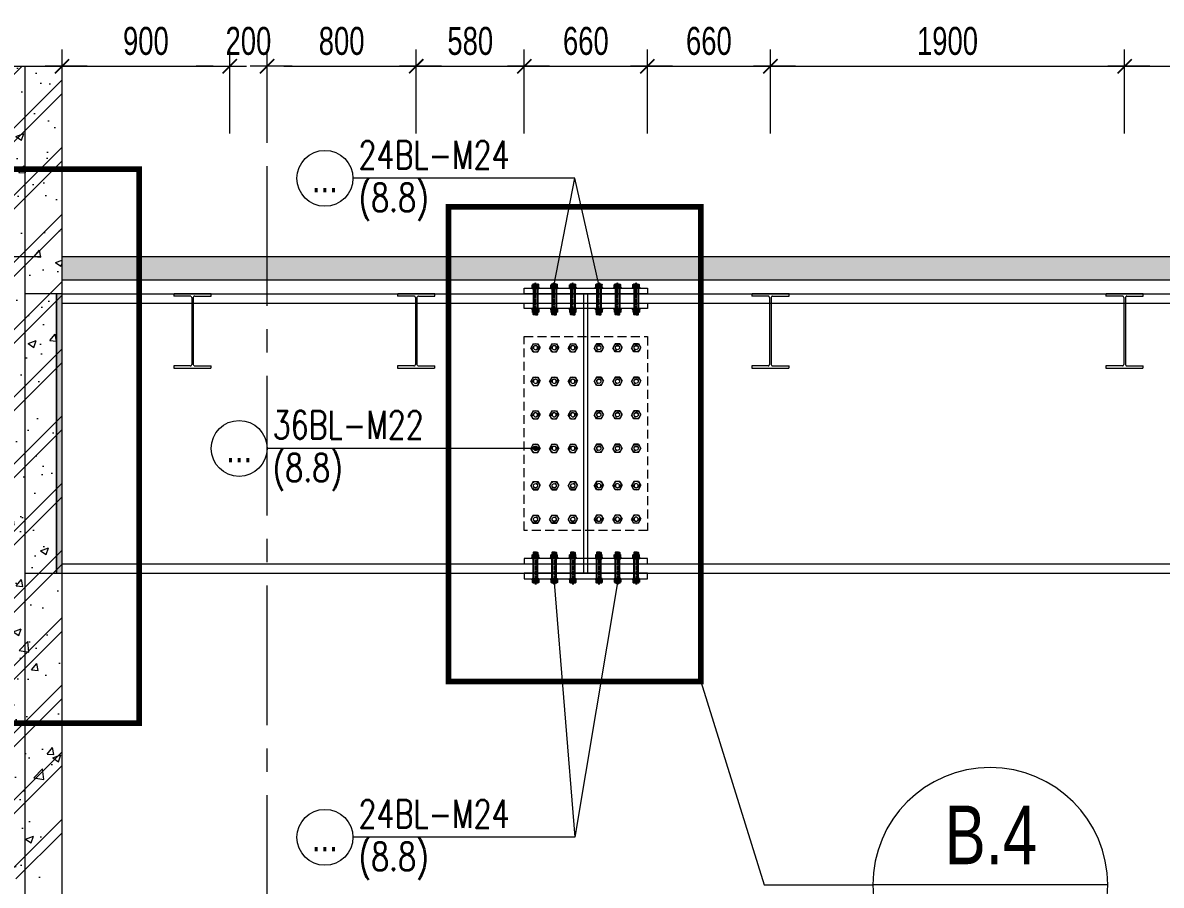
# Model space of a CAD drawing. Header units: millimetres. Extents: x 84463 to 294191, y -61495 to 44118.
# Drawn here: x 189726 to 195833, y -17784 to -13156 of the extents above; entities that cross this region are included whole.
import ezdxf
from ezdxf.enums import TextEntityAlignment as Align

# ---------------------------------------------------------------- set-up
doc = ezdxf.new("R2010")
doc.units = ezdxf.units.MM
doc.linetypes.add('CENTER2', pattern=[1.125, 0.75, -0.125, 0.125, -0.125])
doc.linetypes.add('HIDDEN2', pattern=[4.762499999999999, 3.175, -1.5875])
doc.layers.add('BOLTS', color=9, linetype='Continuous')
for name, color, linetype, lineweight in [('NDC_S-ANNO', 7, 'Continuous', 20), ('NDC_S-BEAM-NAME-VERT', 7, 'Continuous', 20), ('NDC_S-BEAM-STEL', 30, 'HIDDEN2', 18), ('NDC_S-DIMS', 1, 'Continuous', 15), ('NDC_S-HIDN', 8, 'HIDDEN2', 13), ('NDC_S-HTCH-COL', 251, 'Continuous', 13), ('NDC_S-HTCH-MAT', 8, 'Continuous', 15), ('NDC_S-SLAB', 2, 'Continuous', 20), ('NDC_S-TEXT-SYMB', 7, 'Continuous', 20), ('NDC_S_ANNO', 7, 'Continuous', 20), ('NDC_S_AXIS', 5, 'CENTER2', 13), ('NDC_S_CONTINUOUS', 3, 'Continuous', 20), ('NDC_S_DIM', 1, 'Continuous', 15), ('NDC_S_ENG TEXT', 2, 'Continuous', 20), ('NDC_S_VN TEXT', 7, 'Continuous', 20)]:
    doc.layers.add(name, color=color, linetype=linetype, lineweight=lineweight)
doc.styles.add('ARIAL', font='arial.ttf', dxfattribs={"width": 0.8})
doc.styles.add('NDC_ANNO', font='', dxfattribs={"width": 0.8})
doc.styles.add('NDC_DIM', font='', dxfattribs={"width": 0.75})
doc.styles.add('NDC_EN TXT', font='romans.shx', dxfattribs={"width": 0.8})
doc.styles.get('NDC_ANNO').set_extended_font_data('Dotum')
doc.styles.get('NDC_DIM').set_extended_font_data('Dotum')
doc.dimstyles.new('NDC_dim_60', dxfattribs={"dimscale": 60, "dimtxt": 2.5, "dimasz": 1.5, "dimexe": 1.5, "dimexo": 2.5, "dimgap": 1, "dimtad": 1, "dimdec": 0, "dimrnd": 0.001, "dimzin": 0, "dimdsep": 46, "dimtxsty": 'NDC_DIM', "dimblk": 'DIMMARK', "dimcen": 0, "dimdle": 1.2, "dimclrd": 256, "dimclre": 256, "dimclrt": 3, "dimadec": 0, "dimazin": 0, "dimtfac": 1, "dimtdec": 0, "dimtix": 1, "dimtofl": 0, "dimtmove": 2, "dimatfit": 3, "dimfxl": 6, "dimfxlon": 1, "dimtolj": 1, "dimtzin": 0, "dimlwd": -1, "dimlwe": -1, "dimarcsym": 0})

# ---------------------------------------------------------------- blocks, each defined once
blk = doc.blocks.new('*U102')
at = {"color": 0, "linetype": 'Continuous'}
for p, q in [((-8.5, 4.907476699999997), (0, 9.814954250000003)), ((-8.5, -4.907476699999997), (-8.5, 4.907476699999997)), ((8.500000000000028, 4.907476699999997), (0, 9.814954250000003)), ((8.49999999999997, -4.907476700000005), (8.500000000000028, 4.907476699999997)), ((-8.5, -4.907476699999997), (0, -9.814954249999996)), ((8.49999999999997, -4.907476700000005), (0, -9.814954249999996))]:
    blk.add_line(p, q, dxfattribs=at)
for radius in [8.5, 4.25]:
    blk.add_circle((0, 0), radius, dxfattribs=at)
blk.add_arc((0, 0), 5, 250, 160, dxfattribs=at)
blk = doc.blocks.new('MARK4')
at = {"layer": 'NDC_S_ANNO'}
blk.add_line((-5, 0), (5, 0), dxfattribs=at)
blk.add_circle((0, 0), 5, dxfattribs=at)
blk = doc.blocks.new('DIMMARK')
at = {"layer": 'NDC_S_DIM', "color": 1}
blk.add_line((-1.5, 0), (1, 0), dxfattribs=at)
at = {"layer": 'NDC_S_DIM', "color": 2, "const_width": 0.1}
blk.add_lwpolyline([(-0.4242640687119285, -0.4242640687119285), (0.4242640687119285, 0.4242640687119285)], dxfattribs=at)
blk = doc.blocks.new('*D376')
at = {"layer": 'Defpoints', "color": 0, "transparency": 16777216}
for p in [(190836.2040289962, -13389.27506654527), (189936.204028971, -13941.50779606106), (190836.2040289962, -13941.50779606106)]:
    blk.add_point(p, dxfattribs=at)
at = {"layer": 'NDC_S-DIMS', "transparency": 16777216}
for p, q in [((189936.204028971, -13749.27506654527), (189936.204028971, -13299.27506654527)), ((190836.2040289962, -13749.27506654527), (190836.2040289962, -13299.27506654527)), ((190026.204028971, -13389.27506654527), (190746.2040289962, -13389.27506654527))]:
    blk.add_line(p, q, dxfattribs=at)
at = {"layer": 'NDC_S-DIMS', "transparency": 16777216, "xscale": 90, "yscale": 90, "zscale": 90, "rotation": 180}
blk.add_blockref('DIMMARK', (189936.204028971, -13389.27506654527), dxfattribs=at)
at = {"layer": 'NDC_S-DIMS', "transparency": 16777216, "xscale": 90, "yscale": 90, "zscale": 90}
blk.add_blockref('DIMMARK', (190836.2040289962, -13389.27506654527), dxfattribs=at)
at = {"layer": 'NDC_S-DIMS', "color": 3, "transparency": 16777216, "insert": (190386.2040289836, -13254.17330263754), "char_height": 150, "attachment_point": 5, "style": 'NDC_DIM'}
blk.add_mtext('\\A1;900', dxfattribs=at)
blk = doc.blocks.new('*D377')
at = {"layer": 'Defpoints', "color": 0, "transparency": 16777216}
for p in [(191036.204028971, -13389.27506654527), (190836.2040289962, -13941.50779606106), (191036.204028971, -13941.50779606106)]:
    blk.add_point(p, dxfattribs=at)
at = {"layer": 'NDC_S-DIMS', "transparency": 16777216}
for p, q in [((190836.2040289962, -13749.27506654527), (190836.2040289962, -13299.27506654527)), ((191036.204028971, -13749.27506654527), (191036.204028971, -13299.27506654527)), ((190746.2040289962, -13389.27506654527), (190656.2040289962, -13389.27506654527)), ((191126.204028971, -13389.27506654527), (191216.204028971, -13389.27506654527))]:
    blk.add_line(p, q, dxfattribs=at)
at = {"layer": 'NDC_S-DIMS', "transparency": 16777216, "xscale": 90, "yscale": 90, "zscale": 90}
blk.add_blockref('DIMMARK', (190836.2040289962, -13389.27506654527), dxfattribs=at)
at = {"layer": 'NDC_S-DIMS', "transparency": 16777216, "xscale": 90, "yscale": 90, "zscale": 90, "rotation": 180}
blk.add_blockref('DIMMARK', (191036.204028971, -13389.27506654527), dxfattribs=at)
at = {"layer": 'NDC_S-DIMS', "color": 3, "transparency": 16777216, "insert": (190936.2040289836, -13254.17330263754), "char_height": 150, "attachment_point": 5, "style": 'NDC_DIM'}
blk.add_mtext('\\A1;200', dxfattribs=at)
blk = doc.blocks.new('*D378')
at = {"layer": 'Defpoints', "color": 0, "transparency": 16777216}
for p in [(191836.2040290009, -13389.27506654527), (191036.204028971, -13941.50779606106), (191836.2040290009, -13941.50779606106)]:
    blk.add_point(p, dxfattribs=at)
at = {"layer": 'NDC_S-DIMS', "transparency": 16777216}
for p, q in [((191036.204028971, -13749.27506654527), (191036.204028971, -13299.27506654527)), ((191836.2040290009, -13749.27506654527), (191836.2040290009, -13299.27506654527)), ((191126.204028971, -13389.27506654527), (191746.2040290009, -13389.27506654527))]:
    blk.add_line(p, q, dxfattribs=at)
at = {"layer": 'NDC_S-DIMS', "transparency": 16777216, "xscale": 90, "yscale": 90, "zscale": 90, "rotation": 180}
blk.add_blockref('DIMMARK', (191036.204028971, -13389.27506654527), dxfattribs=at)
at = {"layer": 'NDC_S-DIMS', "transparency": 16777216, "xscale": 90, "yscale": 90, "zscale": 90}
blk.add_blockref('DIMMARK', (191836.2040290009, -13389.27506654527), dxfattribs=at)
at = {"layer": 'NDC_S-DIMS', "color": 3, "transparency": 16777216, "insert": (191436.204028986, -13254.17330263754), "char_height": 150, "attachment_point": 5, "style": 'NDC_DIM'}
blk.add_mtext('\\A1;800', dxfattribs=at)
blk = doc.blocks.new('*D366')
at = {"layer": 'Defpoints', "color": 0, "transparency": 16777216}
for p in [(192416.204028971, -13389.27506654527), (191836.2040290009, -13941.50779606106), (192416.204028971, -13941.50779606106)]:
    blk.add_point(p, dxfattribs=at)
at = {"layer": 'NDC_S-DIMS', "transparency": 16777216}
for p, q in [((191836.2040290009, -13749.27506654527), (191836.2040290009, -13299.27506654527)), ((192416.204028971, -13749.27506654527), (192416.204028971, -13299.27506654527)), ((191926.2040290009, -13389.27506654527), (192326.204028971, -13389.27506654527))]:
    blk.add_line(p, q, dxfattribs=at)
at = {"layer": 'NDC_S-DIMS', "transparency": 16777216, "xscale": 90, "yscale": 90, "zscale": 90, "rotation": 180}
blk.add_blockref('DIMMARK', (191836.2040290009, -13389.27506654527), dxfattribs=at)
at = {"layer": 'NDC_S-DIMS', "transparency": 16777216, "xscale": 90, "yscale": 90, "zscale": 90}
blk.add_blockref('DIMMARK', (192416.204028971, -13389.27506654527), dxfattribs=at)
at = {"layer": 'NDC_S-DIMS', "color": 3, "transparency": 16777216, "insert": (192126.204028986, -13254.17330263754), "char_height": 150, "attachment_point": 5, "style": 'NDC_DIM'}
blk.add_mtext('\\A1;580', dxfattribs=at)
blk = doc.blocks.new('*D367')
at = {"layer": 'Defpoints', "color": 0, "transparency": 16777216}
for p in [(193076.204028971, -13389.27506654527), (192416.204028971, -13941.50779606106), (193076.204028971, -13941.50779606106)]:
    blk.add_point(p, dxfattribs=at)
at = {"layer": 'NDC_S-DIMS', "transparency": 16777216}
for p, q in [((192416.204028971, -13749.27506654527), (192416.204028971, -13299.27506654527)), ((193076.204028971, -13749.27506654527), (193076.204028971, -13299.27506654527)), ((192506.204028971, -13389.27506654527), (192986.204028971, -13389.27506654527))]:
    blk.add_line(p, q, dxfattribs=at)
at = {"layer": 'NDC_S-DIMS', "transparency": 16777216, "xscale": 90, "yscale": 90, "zscale": 90, "rotation": 180}
blk.add_blockref('DIMMARK', (192416.204028971, -13389.27506654527), dxfattribs=at)
at = {"layer": 'NDC_S-DIMS', "transparency": 16777216, "xscale": 90, "yscale": 90, "zscale": 90}
blk.add_blockref('DIMMARK', (193076.204028971, -13389.27506654527), dxfattribs=at)
at = {"layer": 'NDC_S-DIMS', "color": 3, "transparency": 16777216, "insert": (192746.204028971, -13254.17330263754), "char_height": 150, "attachment_point": 5, "style": 'NDC_DIM'}
blk.add_mtext('\\A1;660', dxfattribs=at)
blk = doc.blocks.new('*D368')
at = {"layer": 'Defpoints', "color": 0, "transparency": 16777216}
for p in [(193736.2040289955, -13389.27506654527), (193076.204028971, -13941.50779606106), (193736.2040289955, -13941.50779606106)]:
    blk.add_point(p, dxfattribs=at)
at = {"layer": 'NDC_S-DIMS', "transparency": 16777216}
for p, q in [((193076.204028971, -13749.27506654527), (193076.204028971, -13299.27506654527)), ((193736.2040289955, -13749.27506654527), (193736.2040289955, -13299.27506654527)), ((193166.204028971, -13389.27506654527), (193646.2040289955, -13389.27506654527))]:
    blk.add_line(p, q, dxfattribs=at)
at = {"layer": 'NDC_S-DIMS', "transparency": 16777216, "xscale": 90, "yscale": 90, "zscale": 90, "rotation": 180}
blk.add_blockref('DIMMARK', (193076.204028971, -13389.27506654527), dxfattribs=at)
at = {"layer": 'NDC_S-DIMS', "transparency": 16777216, "xscale": 90, "yscale": 90, "zscale": 90}
blk.add_blockref('DIMMARK', (193736.2040289955, -13389.27506654527), dxfattribs=at)
at = {"layer": 'NDC_S-DIMS', "color": 3, "transparency": 16777216, "insert": (193406.2040289833, -13254.17330263754), "char_height": 150, "attachment_point": 5, "style": 'NDC_DIM'}
blk.add_mtext('\\A1;660', dxfattribs=at)
blk = doc.blocks.new('*D369')
at = {"layer": 'Defpoints', "color": 0, "transparency": 16777216}
for p in [(195636.2040289962, -13389.27506654527), (193736.2040289955, -13941.50779606106), (195636.2040289962, -13941.50779606106)]:
    blk.add_point(p, dxfattribs=at)
at = {"layer": 'NDC_S-DIMS', "transparency": 16777216}
for p, q in [((193736.2040289955, -13749.27506654527), (193736.2040289955, -13299.27506654527)), ((195636.2040289962, -13749.27506654527), (195636.2040289962, -13299.27506654527)), ((193826.2040289955, -13389.27506654527), (195546.2040289962, -13389.27506654527))]:
    blk.add_line(p, q, dxfattribs=at)
at = {"layer": 'NDC_S-DIMS', "transparency": 16777216, "xscale": 90, "yscale": 90, "zscale": 90, "rotation": 180}
blk.add_blockref('DIMMARK', (193736.2040289955, -13389.27506654527), dxfattribs=at)
at = {"layer": 'NDC_S-DIMS', "transparency": 16777216, "xscale": 90, "yscale": 90, "zscale": 90}
blk.add_blockref('DIMMARK', (195636.2040289962, -13389.27506654527), dxfattribs=at)
at = {"layer": 'NDC_S-DIMS', "color": 3, "transparency": 16777216, "insert": (194686.2040289958, -13254.17330263754), "char_height": 150, "attachment_point": 5, "style": 'NDC_DIM'}
blk.add_mtext('\\A1;1900', dxfattribs=at)
blk = doc.blocks.new('*D370')
at = {"layer": 'Defpoints', "color": 0, "transparency": 16777216}
for p in [(197536.2040290093, -13389.27506654527), (195636.2040289962, -13941.50779606106), (197536.2040290093, -13941.50779606106)]:
    blk.add_point(p, dxfattribs=at)
at = {"layer": 'NDC_S-DIMS', "transparency": 16777216}
for p, q in [((195636.2040289962, -13749.27506654527), (195636.2040289962, -13299.27506654527)), ((197536.2040290093, -13749.27506654527), (197536.2040290093, -13299.27506654527)), ((195726.2040289962, -13389.27506654527), (197446.2040290093, -13389.27506654527))]:
    blk.add_line(p, q, dxfattribs=at)
at = {"layer": 'NDC_S-DIMS', "transparency": 16777216, "xscale": 90, "yscale": 90, "zscale": 90, "rotation": 180}
blk.add_blockref('DIMMARK', (195636.2040289962, -13389.27506654527), dxfattribs=at)
at = {"layer": 'NDC_S-DIMS', "transparency": 16777216, "xscale": 90, "yscale": 90, "zscale": 90}
blk.add_blockref('DIMMARK', (197536.2040290093, -13389.27506654527), dxfattribs=at)
at = {"layer": 'NDC_S-DIMS', "color": 3, "transparency": 16777216, "insert": (196586.2040290027, -13254.17330263754), "char_height": 150, "attachment_point": 5, "style": 'NDC_DIM'}
blk.add_mtext('\\A1;1900', dxfattribs=at)
blk = doc.blocks.new('*U107')
blk.add_circle((-2.5, 0), 2.5)
at = {"layer": 'NDC_S_VN TEXT', "color": 3, "style": 'NDC_EN TXT', "width": 0.75}
for tag, p in [('DK1', (0.5, 0.8455043070534884)), ('KC1', (0.5, -2.972544307831413))]:
    blk.add_attdef(tag, p, '', height=2.5, dxfattribs=at)
at = {"layer": 'NDC_S_VN TEXT', "color": 7, "style": 'ARIAL', "width": 0.8}
blk.add_attdef('SH2', text='', height=2.5, dxfattribs=at).set_placement((-2.5, 0), align=Align.MIDDLE)
blk = doc.blocks.new('*U6073')
for p, q in [((88, 387), (-1.13686837721616e-13, 386.9999999999999)), ((96, 379), (96, 21.00000114960898)), ((104, 378.9999962593825), (104, 21)), ((112, 387), (200, 387)), ((88, 13), (0, 12.99999999999998)), ((112, 13), (200, 13.00000000000001))]:
    blk.add_line(p, q)
for points in [[(200, 387), (199.9999999999999, 400), (-1.224646799147353e-13, 400), (-1.184845778175064e-13, 386.9999999999999)], [(-3.980102097228892e-15, 12.99999999999998), (0, 0), (200, 0), (200, 13.00000000000001)]]:
    blk.add_lwpolyline(points)
for centre, start, end in [((88, 379), 360, 450), ((112, 379), 89.9999999999999, 180.0000267901994), ((88, 21), 270, 360.000008233468), ((112, 21), 180, 270)]:
    blk.add_arc(centre, 7.999999999999999, start, end)
blk = doc.blocks.new('*U6071')
for p, q in [((88, 387), (-1.13686837721616e-13, 386.9999999999999)), ((96, 379), (96, 21.00000114960898)), ((104, 378.9999962593825), (104, 21)), ((112, 387), (200, 387)), ((88, 13), (0, 12.99999999999998)), ((112, 13), (200, 13.00000000000001))]:
    blk.add_line(p, q)
for points in [[(200, 387), (199.9999999999999, 400), (-1.224646799147353e-13, 400), (-1.184845778175064e-13, 386.9999999999999)], [(-3.980102097228892e-15, 12.99999999999998), (0, 0), (200, 0), (200, 13.00000000000001)]]:
    blk.add_lwpolyline(points)
for centre, start, end in [((88, 379), 360, 450), ((112, 379), 89.9999999999999, 180.0000267901994), ((88, 21), 270, 360.000008233468), ((112, 21), 180, 270)]:
    blk.add_arc(centre, 7.999999999999999, start, end)
blk = doc.blocks.new('*U6069')
for p, q in [((88, 387), (-1.13686837721616e-13, 386.9999999999999)), ((96, 379), (96, 21.00000114960898)), ((104, 378.9999962593825), (104, 21)), ((112, 387), (200, 387)), ((88, 13), (0, 12.99999999999998)), ((112, 13), (200, 13.00000000000001))]:
    blk.add_line(p, q)
for points in [[(200, 387), (199.9999999999999, 400), (-1.224646799147353e-13, 400), (-1.184845778175064e-13, 386.9999999999999)], [(-3.980102097228892e-15, 12.99999999999998), (0, 0), (200, 0), (200, 13.00000000000001)]]:
    blk.add_lwpolyline(points)
for centre, start, end in [((88, 379), 360, 450), ((112, 379), 89.9999999999999, 180.0000267901994), ((88, 21), 270, 360.000008233468), ((112, 21), 180, 270)]:
    blk.add_arc(centre, 7.999999999999999, start, end)
blk = doc.blocks.new('*U6067')
for p, q in [((88, 387), (-1.13686837721616e-13, 386.9999999999999)), ((96, 379), (96, 21.00000114960898)), ((104, 378.9999962593825), (104, 21)), ((112, 387), (200, 387)), ((88, 13), (0, 12.99999999999998)), ((112, 13), (200, 13.00000000000001))]:
    blk.add_line(p, q)
for points in [[(200, 387), (199.9999999999999, 400), (-1.224646799147353e-13, 400), (-1.184845778175064e-13, 386.9999999999999)], [(-3.980102097228892e-15, 12.99999999999998), (0, 0), (200, 0), (200, 13.00000000000001)]]:
    blk.add_lwpolyline(points)
for centre, start, end in [((88, 379), 360, 450), ((112, 379), 89.9999999999999, 180.0000267901994), ((88, 21), 270, 360.000008233468), ((112, 21), 180, 270)]:
    blk.add_arc(centre, 7.999999999999999, start, end)
blk = doc.blocks.new('*U6081')
at = {"layer": 'BOLTS'}
h = blk.add_hatch(dxfattribs=at)
h.set_pattern_fill('ANSI31', color=8, scale=1.759999999590216, angle=29.99999999999772, style=0)
h.set_pattern_definition([(164.9999999999989, (-5859.72522642659, 9347.42107000927), (-0.05694018990930156, -0.212503681734116), [])])
edge = h.paths.add_edge_path()
edge.add_line((-9.173571868996882, 20.06491036493959), (-9.193253598070521, 20.06491036493959))
edge.add_ellipse((-10.90216273221239, 19.88125000109418), major_axis=(-1.215339779247158, 1.215339779247157), ratio=0.9999999999910838, start_angle=231.1341633368771, end_angle=305.0818605633899)
edge.add_line((-10.60612356479331, 21.57431301509191), (-10.60612356479331, 21.59999999982524))
edge.add_line((-10.60612356479331, 21.59999999982525), (-7.707330890523084, 21.59999999982525))
edge.add_line((-7.707330890523085, 21.59999999982525), (-7.703802395040917, 21.58328225134597))
edge.add_ellipse((-7.464662734855015, 19.88125000108981), major_axis=(-1.215339779241603, 1.215339779241601), ratio=0.9999999999945208, start_angle=-37.00215804676308, end_angle=38.86583666338118)
h = blk.add_hatch(dxfattribs=at)
h.set_pattern_fill('ANSI31', color=8, scale=1.759999999590216, angle=29.99999999999772, style=0)
h.set_pattern_definition([(195.0000000000101, (-5859.725226425087, -9373.821070009835), (-0.05694018990933493, 0.2125036817341072), [])])
edge = h.paths.add_edge_path()
edge.add_line((-9.173571868927032, 6.335089634715303), (-9.19325359807052, 6.335089634715303))
edge.add_ellipse((-10.90216273226477, 6.518749998530152), major_axis=(-1.215339779274453, 1.215339779274452), ratio=0.9999999999998052, start_angle=144.9181394378592, end_angle=218.8658366645775, ccw=False)
edge.add_line((-10.60612356479331, 4.825686984497486), (-10.60612356479331, 4.799999999829641))
edge.add_line((-10.60612356479331, 4.799999999829643), (-7.707330890523084, 4.799999999829643))
edge.add_line((-7.707330890523085, 4.799999999829643), (-7.703802395040917, 4.816717748239071))
edge.add_ellipse((-7.464662734785166, 6.518749998486497), major_axis=(-1.21533977924425, 1.215339779244249), ratio=0.999999999987745, start_angle=51.134163334510674, end_angle=127.00215804390811, ccw=False)
h = blk.add_hatch(dxfattribs=at)
h.set_pattern_fill('ANSI31', color=8, scale=1.759999999590216, angle=29.99999999999772, style=0)
h.set_pattern_definition([(14.99999999998635, (5859.725226429016, 9347.421070007764), (0.05694018990924696, -0.2125036817341307), [])])
edge = h.paths.add_edge_path()
edge.add_line((9.173571869016628, 20.06491036494173), (9.193253598090262, 20.06491036494173))
edge.add_ellipse((10.90216273223217, 19.88125000109677), major_axis=(1.215339779246847, 1.215339779247469), ratio=0.9999999999910841, start_angle=54.91813943661009, end_angle=128.8658366631229, ccw=False)
edge.add_line((10.60612356481265, 21.57431301509443), (10.60612356481264, 21.59999999982774))
edge.add_line((10.60612356481265, 21.59999999982774), (7.707330890542426, 21.59999999982699))
edge.add_line((7.707330890542427, 21.59999999982701), (7.703802395060261, 21.58328225134774))
edge.add_ellipse((7.464662734874796, 19.88125000109151), major_axis=(1.215339779241292, 1.215339779241912), ratio=0.9999999999945207, start_angle=321.1341633366188, end_angle=397.0021580467631, ccw=False)
h = blk.add_hatch(dxfattribs=at)
h.set_pattern_fill('ANSI31', color=8, scale=1.759999999590216, angle=29.99999999999772, style=0)
h.set_pattern_definition([(344.999999999975, (5859.725226422708, -9373.82107001134), (0.05694018990938953, 0.2125036817340927), [])])
edge = h.paths.add_edge_path()
edge.add_line((9.173571868950292, 6.33508963471744), (9.19325359809378, 6.335089634717442))
edge.add_ellipse((10.902162732288, 6.518749998532732), major_axis=(1.215339779274142, 1.215339779274763), ratio=0.9999999999998052, start_angle=141.1341633354225, end_angle=215.0818605621408)
edge.add_line((10.60612356481694, 4.825686984499997), (10.60612356481695, 4.799999999832151))
edge.add_line((10.60612356481698, 4.79999999983215), (7.707330890546757, 4.799999999831404))
edge.add_line((7.707330890546722, 4.799999999831403), (7.703802395064548, 4.81671774824083))
edge.add_ellipse((7.464662734808393, 6.518749998488197), major_axis=(1.21533977924394, 1.215339779244561), ratio=0.999999999987745, start_angle=232.9978419560919, end_angle=308.8658366654893)
h = blk.add_hatch(dxfattribs=at)
h.set_pattern_fill('ANSI31', color=8, scale=1.759999999590216, angle=29.99999999999772, style=0)
h.set_pattern_definition([(164.9999999999989, (-5859.725226426525, 9285.821070012731), (-0.05694018990930156, -0.212503681734116), [])])
edge = h.paths.add_edge_path()
edge.add_line((-9.17357186888056, -126.3350896385692), (-9.193253598076431, -126.3350896385692))
edge.add_ellipse((-10.90216273225323, -126.5187500023971), major_axis=(-1.215339779271702, 1.2153397792717), ratio=0.9999999999837346, start_angle=231.1341633365243, end_angle=305.0818605627187)
edge.add_line((-10.60612356481669, -124.8256869883819), (-10.60612356481669, -124.800000003714))
edge.add_line((-10.60612356481669, -124.800000003714), (-7.707330890529, -124.800000003714))
edge.add_line((-7.707330890528999, -124.800000003714), (-7.70380239497698, -124.8167177521235))
edge.add_ellipse((-7.464662734756157, -126.5187500023534), major_axis=(-1.215339779222552, 1.21533977922255), ratio=0.9999999999976855, start_angle=-37.00215804538128, end_angle=38.86583666540084)
h = blk.add_hatch(dxfattribs=at)
h.set_pattern_fill('ANSI31', color=8, scale=1.759999999590216, angle=29.99999999999772, style=0)
h.set_pattern_definition([(14.99999999998633, (5859.725226428974, 9285.821070011225), (0.05694018990924696, -0.2125036817341306), [])])
edge = h.paths.add_edge_path()
edge.add_line((9.173571868923407, -126.3350896385668), (9.19325359811928, -126.3350896385668))
edge.add_ellipse((10.9021627322961, -126.5187500023943), major_axis=(1.215339779271389, 1.215339779272012), ratio=0.9999999999837346, start_angle=54.9181394372813, end_angle=128.8658366634757, ccw=False)
edge.add_line((10.60612356485912, -124.8256869883792), (10.60612356485911, -124.8000000037113))
edge.add_line((10.60612356485912, -124.8000000037113), (7.707330890571428, -124.800000003712))
edge.add_line((7.707330890571432, -124.8000000037121), (7.70380239501942, -124.8167177521215))
edge.add_ellipse((7.464662734799033, -126.5187500023516), major_axis=(1.215339779222241, 1.215339779222863), ratio=0.9999999999976855, start_angle=321.1341633345992, end_angle=397.0021580453813, ccw=False)
h = blk.add_hatch(dxfattribs=at)
h.set_pattern_fill('ANSI31', color=8, scale=1.759999999590216, angle=29.99999999999772, style=0)
h.set_pattern_definition([(195.0000000000101, (-5859.725226425043, -9435.42107000629), (-0.05694018990933493, 0.2125036817341071), [])])
edge = h.paths.add_edge_path()
edge.add_line((-9.17357186888056, -140.064910368787), (-9.193253598076431, -140.064910368787))
edge.add_ellipse((-10.90216273228815, -139.8812500049766), major_axis=(-1.215339779283451, 1.215339779283449), ratio=0.9999999999789526, start_angle=144.9181394372973, end_angle=218.8658366653059, ccw=False)
edge.add_line((-10.60612356481669, -141.5743130190092), (-10.60612356481669, -141.6000000036771))
edge.add_line((-10.60612356481669, -141.6000000036771), (-7.707330890459157, -141.6000000036771))
edge.add_line((-7.707330890459156, -141.6000000036771), (-7.703802394907136, -141.5832822552676))
edge.add_ellipse((-7.464662734686307, -139.8812500049722), major_axis=(-1.215339779273373, 1.215339779273372), ratio=0.9999999999956747, start_angle=51.13416333554932, end_angle=127.00215804550211, ccw=False)
h = blk.add_hatch(dxfattribs=at)
h.set_pattern_fill('ANSI31', color=8, scale=1.759999999590216, angle=29.99999999999772, style=0)
h.set_pattern_definition([(344.999999999975, (5859.725226422683, -9435.421070007797), (0.05694018990938953, 0.2125036817340925), [])])
edge = h.paths.add_edge_path()
edge.add_line((9.173571868926917, -140.0649103687847), (9.193253598122789, -140.0649103687847))
edge.add_ellipse((10.90216273233447, -139.8812500049738), major_axis=(1.215339779283141, 1.215339779283759), ratio=0.9999999999789521, start_angle=141.1341633346941, end_angle=215.0818605627027)
edge.add_line((10.60612356486342, -141.5743130190065), (10.60612356486343, -141.6000000036744))
edge.add_line((10.60612356486346, -141.6000000036744), (7.707330890505919, -141.6000000036751))
edge.add_line((7.707330890505882, -141.6000000036751), (7.703802394953859, -141.5832822552657))
edge.add_ellipse((7.464662734732594, -139.8812500049702), major_axis=(1.215339779273062, 1.215339779273682), ratio=0.9999999999956747, start_angle=232.9978419544979, end_angle=308.8658366644507)
at = {"layer": 'BOLTS', "color": 8}
for p, q in [((-16.8000000000001, 6.518749999246119), (-16.8000000000001, 19.88125000041319)), ((-1.3644e-13, 21.59999999982966), (-15.08125000196697, 21.59999999982966)), ((-9.183412733498777, 6.518749999246119), (-9.183412733568625, 19.88125000041319)), ((2.8308e-12, 21.59999999982966), (15.0812500019697, 21.59999999983353)), ((9.183412733522005, 6.518749999248261), (9.183412733588408, 19.88125000041532)), ((16.80000000000668, 6.518749999250435), (16.80000000000327, 19.8812500004175)), ((-9.183412733452302, -139.8812500042956), (-9.183412733592, -126.5187500030564)), ((9.183412733498628, -139.8812500042933), (9.183412733634881, -126.518750003054)), ((1.17836400052405e-11, -141.6000000036728), (-15.08125000130766, -141.6000000036586)), ((3.49416000052405e-11, -141.6000000036728), (15.08125000135441, -141.6000000036547))]:
    blk.add_line(p, q, dxfattribs=at)
at = {"layer": 'BOLTS', "color": 8, "linetype": 'CENTER2'}
blk.add_line((1.18518000052405e-11, -159.1472132153336), (-1.7052e-13, 33.5378767967198), dxfattribs=at)
at = {"layer": 'BOLTS', "color": 3, "linetype": 'HIDDEN2'}
for p, q in [((-11.99999999998909, -1.7040624e-10), (-11.99999999999501, -120.0000000036792)), ((12.0000000000109, -1.7040624e-10), (12.000000000005, -120.0000000036792))]:
    blk.add_line(p, q, dxfattribs=at)
at = {"layer": 'BOLTS', "color": 3}
for points in [[(1.3644e-13, 4.800000000001537), (-17.48125000044782, 4.799999999999295, 0.4142135623730953), (-19.19999999999963, 3.081250000268507), (-19.2000000000001, 1.718749999581655, 0.4142135623730951), (-17.4812500004483, -7.030799999999994e-13), (1.7052e-13, 1.53936e-12), (17.4812500004486, -7.030799999999994e-13, 0.4142135623730951), (19.20000000000041, 1.718749999581655), (19.19999999999989, 3.081250000268507, 0.4142135623730953), (17.4812500004481, 4.799999999999295)], [(1.16812800052405e-11, -119.9999999999998), (-17.48125000043628, -120.0000000000021, 0.4142135623730953), (-19.19999999998809, -121.7187499997328), (-19.19999999998855, -123.0812500004197, 0.4142135623730951), (-17.48125000043676, -124.800000000002), (1.17153600052405e-11, -124.7999999999998), (17.48125000046014, -124.800000000002, 0.4142135623730951), (19.20000000001195, -123.0812500004197), (19.20000000001143, -121.7187499997328, 0.4142135623730953), (17.48125000045964, -120.0000000000021)]]:
    blk.add_lwpolyline(points, format="xyb", close=True, dxfattribs=at)
at = {"layer": 'BOLTS', "color": 8}
for points in [[(-15.08125000202497, -124.8000000036584, 0.4142135623730953), (-16.79999999998825, -126.5187500030564), (-16.79999999998825, -139.8812500042607, 0.4142135623730955), (-15.08125000202497, -141.6000000036586)], [(15.08125000206741, -124.8000000036545, -0.4142135623730953), (16.80000000003111, -126.518750003052), (16.80000000003456, -139.8812500042563, -0.4142135623730955), (15.08125000207173, -141.6000000036547)]]:
    blk.add_lwpolyline(points, format="xyb", dxfattribs=at)
blk.add_lwpolyline([(-15.08125012143565, -124.8000000036584), (1.17153600052405e-11, -124.8000000036584)], dxfattribs=at)
at = {"layer": 'BOLTS', "color": 3}
for points in [[(-4.2068399947595e-12, -154.8000000036672), (-11.76000000000422, -154.8000000036672, -0.4142135623730955), (-12.0000000000042, -154.5600000036671), (-12.0000000000042, -141.6000000036871)], [(-4.2068399947595e-12, -154.8000000036672), (11.75999999999581, -154.8000000036672, 0.4142135623730957), (11.99999999999579, -154.5600000036671), (11.99999999999579, -141.6000000036584)]]:
    blk.add_lwpolyline(points, format="xyb", dxfattribs=at)
at = {"layer": 'BOLTS', "color": 8}
for centre, start, end in [((-15.08125000121664, 19.88125000111168), 90.00000002501285, 180.0000000250128), ((-15.08125000128649, 6.518749998547627), 179.9999999749875, 269.9999999749871), ((-10.90216273228223, 19.88125000111168), 359.9999999749871, 89.9999999749872), ((-10.90216273228223, 6.518749998547627), 270.0000000250129, 2.501286293707085e-08), ((-10.90216273228223, 6.518749998547627), 270.0000000250129, 2.501286293707085e-08), ((-7.464662734855015, 19.88125000111168), 90.00000002501285, 180.0000000250128), ((-7.464662734855015, 6.518749998547627), 179.9999999749875, 269.9999999749871), ((-7.464662734855015, 6.518749998547627), 179.9999999749875, 269.9999999749871), ((7.464662734874796, 19.88125000111338), 359.9999999750017, 89.99999997500193), ((7.464662734878243, 6.518749998549325), 270.0000000250275, 2.502746804416814e-08), ((7.464662734878243, 6.518749998549325), 270.0000000250275, 2.502746804416814e-08), ((10.90216273230202, 19.88125000111426), 90.00000002502756, 180.0000000250275), ((10.90216273230546, 6.518749998550207), 179.9999999750023, 269.9999999750017), ((10.90216273230546, 6.518749998550207), 179.9999999750023, 269.9999999750017), ((15.08125000121981, 19.88125000111555), 359.9999999750017, 89.99999997500193), ((15.08125000129307, 6.5187499985515), 270.0000000250275, 2.502746804416814e-08), ((-10.90216273223576, -126.5187500023928), 359.9999999749871, 89.9999999749872), ((-7.46466273486093, -126.5187500023579), 90.00000002501285, 180.0000000250128), ((7.464662734903807, -126.5187500023559), 359.9999999750017, 89.99999997500193), ((10.90216273227864, -126.51875000239), 90.00000002502756, 180.0000000250275), ((-10.90216273223576, -139.8812500049592), 270.0000000250129, 2.501286293707085e-08), ((-10.90216273223576, -139.8812500049592), 270.0000000250129, 2.501286293707085e-08), ((-7.46466273479108, -139.8812500049592), 179.9999999749875, 269.9999999749871), ((-7.46466273479108, -139.8812500049592), 179.9999999749875, 269.9999999749871), ((7.464662734837368, -139.8812500049572), 270.0000000250275, 2.502746804416814e-08), ((7.464662734837368, -139.8812500049572), 270.0000000250275, 2.502746804416814e-08), ((10.90216273228208, -139.8812500049564), 179.9999999750023, 269.9999999750017), ((10.90216273228208, -139.8812500049564), 179.9999999750023, 269.9999999750017)]:
    blk.add_arc(centre, 1.718749998699421, start, end, dxfattribs=at)

msp = doc.modelspace()

# ---------------------------------------------------------------- hatches: boundary and pattern name
at = {"layer": 'NDC_S-HTCH-COL'}
h = msp.add_hatch(color=256, dxfattribs=at)
h.dxf.hatch_style = 1
h.paths.add_polyline_path([(189936.204028971, -14609.90031742239), (189906.204028971, -14609.90031742239), (189906.2040289711, -16109.90031742239), (189936.2040289711, -16109.90031742239)])
at = {"layer": 'NDC_S-HTCH-MAT'}
h = msp.add_hatch(dxfattribs=at)
h.set_pattern_fill('BT-01', color=256, scale=60, pattern_type=2)
h.set_pattern_definition([(49.99999999999999, (100919.999999987, 81726.85565600211), (430.3561095604521, -37.65128098955707), [45, -495]), (355, (100919.999999987, 81726.85565600211), (-83.25080016780001, 451.3152802200071), [36, -396]), (100.4514, (100955.863007987, 81723.7180520021), (347.1056290284129, 413.6637252365721), [38.244114, -420.6852672]), (46.18420000000001, (100919.999999987, 81846.85565600211), (640.3446291753867, -99.31140859741085), [67.5, -742.5]), (96.6356, (100973.362046987, 81838.57967180212), (560.797623329222, 584.470722540265), [57.3661728, -631.0278]), (351.1842, (100919.999999987, 81846.85565600211), (560.7971670801763, 584.4711605551947), [54, -594]), (21, (100979.999999987, 81816.85565600211), (358.144231271077, -241.5713343992033), [45, -495]), (326.0000000000001, (100979.999999987, 81816.85565600211), (145.989199152949, 435.0900270281118), [36, -396]), (71.4514, (101009.845339787, 81796.72469240212), (504.1335771488939, 193.5182980259714), [38.244114, -420.6852672]), (37.50000000000001, (100919.999999987, 81726.85565600211), (7.295913190374401, 199.7363122987869), [0, -391.2, 0, -402, 0, -397.5]), (7.499999999999999, (100919.999999987, 81726.85565600211), (157.8417224652892, 236.6470271294161), [0, -229.2, 0, -382.2, 0, -151.5]), (327.5, (100786.199999987, 81726.85565600211), (320.2934617034454, -13.53292304062785), [0, -150, 0, -468, 0, -621]), (317.5, (100726.199999987, 81726.85565600211), (349.9117016054317, 60.06298939939064), [0, -195, 0, -310.8, 0, -441]), (45, (100919.999999987, 81726.85565600211), (-180.3122292025696, 180.3122292025696), []), (45, (100919.999999987, 81800.35565600211), (-180.3122292025696, 180.3122292025696), [])])
h.paths.add_polyline_path([(189456.204028971, -13389.27506654527), (189136.204028971, -13389.27506654527), (189136.204028971, -17750.2405760814), (189456.204028971, -17750.2405760814), (189456.204028971, -17590.2405760814), (189616.204028971, -17910.24057608143), (189616.204028971, -17750.2405760814), (189936.204028971, -17750.2405760814), (189936.204028971, -13389.27506654527), (189616.204028971, -13389.27506654527), (189616.204028971, -13549.27506654528), (189456.204028971, -13229.27506654525)])
h = msp.add_hatch(dxfattribs=at)
h.set_pattern_fill('BT-01', color=256, scale=30, pattern_type=2)
h.set_pattern_definition([(49.99999999999999, (50460, 16799.99999997991), (215.178054780226, -18.82564049477853), [22.5, -247.5]), (355, (50460, 16799.99999997991), (-41.6254000839, 225.6576401100035), [18, -198]), (100.4514, (50477.931504, 16798.43119797991), (173.5528145142065, 206.8318626182861), [19.122057, -210.3426336]), (46.18420000000001, (50460, 16859.99999997991), (320.1723145876933, -49.65570429870542), [33.75, -371.25]), (96.6356, (50486.6810235, 16855.86200787991), (280.398811664611, 292.2353612701325), [28.6830864, -315.5139]), (351.1842, (50460, 16859.99999997991), (280.3985835400882, 292.2355802775974), [27, -297]), (21, (50490, 16844.99999997991), (179.0721156355385, -120.7856671996016), [22.5, -247.5]), (326.0000000000001, (50490, 16844.99999997991), (72.99459957647451, 217.5450135140559), [18, -198]), (71.4514, (50504.9226699, 16834.93451817991), (252.066788574447, 96.75914901298572), [19.122057, -210.3426336]), (37.50000000000001, (50460, 16799.99999997991), (3.647956595187201, 99.86815614939344), [0, -195.6, 0, -201, 0, -198.75]), (7.499999999999999, (50460, 16799.99999997991), (78.92086123264458, 118.3235135647081), [0, -114.6, 0, -191.1, 0, -75.75]), (327.5, (50393.1, 16799.99999997991), (160.1467308517227, -6.766461520313927), [0, -75, 0, -234, 0, -310.5]), (317.5, (50363.1, 16799.99999997991), (174.9558508027159, 30.03149469969532), [0, -97.5, 0, -155.4, 0, -220.5]), (45, (50460, 16799.99999997991), (-90.15611460128481, 90.15611460128481), []), (45, (50460, 16836.74999997991), (-90.15611460128481, 90.15611460128481), [])])
h.paths.add_polyline_path([(216836.1580600715, -14409.90031742239), (189936.204028971, -14409.90031742239), (189936.204028971, -14534.90031742239), (216836.1580600715, -14534.90031742239)])

# ---------------------------------------------------------------- linework, layer by layer
at = {"layer": 'NDC_S-ANNO', "linetype": 'HIDDEN2', "ltscale": 80, "const_width": 29.99999999999999}
for points in [[(190349.6474956475, -13941.50779606106), (188633.5534424236, -13941.50779606106), (188633.5534424236, -16913.90689133441), (190349.6474956475, -16913.90689133441)], [(193363.3264224958, -14143.00847856636), (192009.5808552848, -14143.00847856636), (192009.5808552848, -16690.48626134394), (193363.3264224958, -16690.48626134394)]]:
    msp.add_lwpolyline(points, close=True, dxfattribs=at)
at = {"layer": 'NDC_S-ANNO'}
msp.add_lwpolyline([(193363.3264224958, -16690.48626134394), (193702.9038168382, -17782.5860634688), (194285.432891221, -17782.5860634688)], dxfattribs=at)
at = {"layer": 'NDC_S-HIDN', "ltscale": 15}
msp.add_lwpolyline([(192416.2040289709, -14839.90031742239), (193076.2040289709, -14839.90031742239), (193076.2040289709, -15879.90031742239), (192416.2040289709, -15879.90031742239)], close=True, dxfattribs=at)
at = {"layer": 'NDC_S-HTCH-MAT'}
msp.add_line((189936.204028971, -14534.90031742239), (216836.1580600715, -14534.90031742239), dxfattribs=at)
msp.add_lwpolyline([(188976.204028971, -13389.27506654527), (189456.204028971, -13389.27506654527), (189456.204028971, -13229.27506654527), (189616.204028971, -13549.27506654527), (189616.204028971, -13389.27506654527), (190096.204028971, -13389.27506654527)], dxfattribs=at)
at = {"layer": 'NDC_S-SLAB'}
for points in [[(193076.204028971, -14609.90031742239), (192416.204028971, -14609.90031742239), (192416.204028971, -14579.90031742239), (193076.204028971, -14579.90031742239)], [(189906.204028971, -14609.90031742239), (189736.2040289711, -14609.90031742239), (189736.2040289711, -16109.9003174224), (189906.2040289711, -16109.9003174224)], [(189936.204028971, -14609.90031742239), (189906.2040289709, -14609.90031742239), (189906.204028971, -16109.90031742239), (189936.2040289711, -16109.90031742239)], [(193076.204028971, -14689.90031742239), (192416.204028971, -14689.90031742239), (192416.204028971, -14659.90031742239), (193076.204028971, -14659.90031742239)], [(193076.204028971, -16029.90031742239), (192416.204028971, -16029.90031742239), (192416.204028971, -16059.90031742239), (193076.204028971, -16059.90031742239)], [(193076.204028971, -16109.90031742239), (192416.204028971, -16109.90031742239), (192416.204028971, -16139.90031742239), (193076.204028971, -16139.90031742239)]]:
    msp.add_lwpolyline(points, close=True, dxfattribs=at)
at = {"layer": 'NDC_S_AXIS', "ltscale": 1000}
for p, q in [((191036.204028971, -18050.2405760814), (191036.204028971, -13389.27506654527)), ((187949.0098780487, -14409.90031742239), (219250.3574014954, -14409.90031742239))]:
    msp.add_line(p, q, dxfattribs=at)
at = {"layer": 'NDC_S_CONTINUOUS'}
for p, q in [((189936.204028971, -18050.2405760814), (189936.204028971, -13389.27506654527)), ((189936.204028971, -14409.90031742239), (216836.1580600715, -14409.90031742239)), ((189936.204028971, -14609.90031742239), (216836.1580600715, -14609.90031742239)), ((192736.204028971, -16109.90031742239), (192736.204028971, -14609.90031742239)), ((192756.204028971, -16109.90031742239), (192756.204028971, -14609.90031742239)), ((189936.204028971, -14659.90031742239), (216836.1580600715, -14659.90031742239)), ((189936.204028971, -16059.90031742239), (192736.204028971, -16059.90031742239)), ((192756.204028971, -16059.90031742239), (216836.1580600715, -16059.90031742239)), ((189936.204028971, -16109.90031742239), (216836.1580600715, -16109.90031742239))]:
    msp.add_line(p, q, dxfattribs=at)
at = {"layer": 'NDC_S_ENG TEXT', "ltscale": 2000}
msp.add_line((189736.2040289711, -13389.27506654527), (189736.204028971, -18050.2405760814), dxfattribs=at)

# ---------------------------------------------------------------- block references
at = {"layer": 'BOLTS', "yscale": 0.9166666666666665, "zscale": 0.9166666666666665}
for p, xscale in [((192476.204028971, -14579.90031742239), 0.9166666666666665), ((192576.204028971, -14579.90031742239), 0.9166666666666665), ((192676.204028971, -14579.90031742239), 0.9166666666666665), ((192816.204028971, -14579.90031742239), -0.9166666666666665), ((192916.204028971, -14579.90031742239), -0.9166666666666665), ((193016.204028971, -14579.90031742239), -0.9166666666666665)]:
    msp.add_blockref('*U6081', p, dxfattribs=dict(at, xscale=xscale))
at = {"layer": 'BOLTS', "yscale": 0.9166666666666665, "zscale": 0.9166666666666665, "rotation": 180}
for p, xscale in [((192476.204028971, -16139.90031742239), -0.9166666666666665), ((192576.204028971, -16139.90031742239), -0.9166666666666665), ((192676.204028971, -16139.90031742239), -0.9166666666666665), ((192816.204028971, -16139.90031742239), 0.9166666666666665), ((192916.204028971, -16139.90031742239), 0.9166666666666665), ((193016.204028971, -16139.90031742239), 0.9166666666666665)]:
    msp.add_blockref('*U6081', p, dxfattribs=dict(at, xscale=xscale))
at = {"layer": 'NDC_S-ANNO', "xscale": -125.9999999999999, "yscale": 125.9999999999999, "zscale": 125.9999999999999}
msp.add_blockref('MARK4', (194915.432891221, -17782.5860634688), dxfattribs=at)
at = {"layer": 'NDC_S-BEAM-NAME-VERT'}
for p, xscale, yscale, zscale, rotation in [((192476.2040289709, -14899.90031742239), -2.571428571428571, 2.57142857142857, 2.57142857142857, 269.9999979591636), ((192576.2040289709, -14899.90031742239), -2.571428571428571, 2.57142857142857, 2.57142857142857, 269.9999979591636), ((192676.2040289709, -14899.90031742239), -2.571428571428571, 2.57142857142857, 2.57142857142857, 269.9999979591636), ((192816.2040289709, -14899.90031742239), 2.571428571428571, 2.571428571428571, 2.571428571428571, 90.00000204083635), ((192916.2040289709, -14899.90031742239), 2.571428571428571, 2.571428571428571, 2.571428571428571, 90.00000204083635), ((193016.2040289709, -14899.90031742239), 2.571428571428571, 2.571428571428571, 2.571428571428571, 90.00000204083635), ((192476.2040289709, -15079.90031742239), -2.571428571428571, 2.57142857142857, 2.57142857142857, 269.9999979591636), ((192576.2040289709, -15079.90031742239), -2.571428571428571, 2.57142857142857, 2.57142857142857, 269.9999979591636), ((192676.2040289709, -15079.90031742239), -2.571428571428571, 2.57142857142857, 2.57142857142857, 269.9999979591636), ((192816.2040289709, -15079.90031742239), 2.571428571428571, 2.571428571428571, 2.571428571428571, 90.00000204083635), ((192916.2040289709, -15079.90031742239), 2.571428571428571, 2.571428571428571, 2.571428571428571, 90.00000204083635), ((193016.2040289709, -15079.90031742239), 2.571428571428571, 2.571428571428571, 2.571428571428571, 90.00000204083635), ((192476.2040289709, -15259.90031742239), -2.571428571428571, 2.57142857142857, 2.57142857142857, 269.9999979591636), ((192576.2040289709, -15259.90031742239), -2.571428571428571, 2.57142857142857, 2.57142857142857, 269.9999979591636), ((192676.2040289709, -15259.90031742239), -2.571428571428571, 2.57142857142857, 2.57142857142857, 269.9999979591636), ((192816.2040289709, -15259.90031742239), 2.571428571428571, 2.571428571428571, 2.571428571428571, 90.00000204083635), ((192916.2040289709, -15259.90031742239), 2.571428571428571, 2.571428571428571, 2.571428571428571, 90.00000204083635), ((193016.2040289709, -15259.90031742239), 2.571428571428571, 2.571428571428571, 2.571428571428571, 90.00000204083635), ((192476.2040289709, -15439.90031742239), -2.571428571428571, 2.57142857142857, 2.57142857142857, 269.9999979591636), ((192576.2040289709, -15439.90031742239), -2.571428571428571, 2.57142857142857, 2.57142857142857, 269.9999979591636), ((192676.2040289709, -15439.90031742239), -2.571428571428571, 2.57142857142857, 2.57142857142857, 269.9999979591636), ((192816.2040289709, -15439.90031742239), 2.571428571428571, 2.571428571428571, 2.571428571428571, 90.00000204083635), ((192916.2040289709, -15439.90031742239), 2.571428571428571, 2.571428571428571, 2.571428571428571, 90.00000204083635), ((193016.2040289709, -15439.90031742239), 2.571428571428571, 2.571428571428571, 2.571428571428571, 90.00000204083635), ((192476.2040289709, -15639.90031742239), 2.571428571428571, 2.571428571428571, 2.571428571428571, 270.0000020408364), ((192576.2040289709, -15639.90031742239), 2.571428571428571, 2.571428571428571, 2.571428571428571, 270.0000020408364), ((192676.2040289709, -15639.90031742239), 2.571428571428571, 2.571428571428571, 2.571428571428571, 270.0000020408364), ((192816.2040289709, -15639.90031742239), -2.571428571428571, 2.571428571428571, 2.571428571428571, 89.99999795916362), ((192916.2040289709, -15639.90031742239), -2.571428571428571, 2.571428571428571, 2.571428571428571, 89.99999795916362), ((193016.2040289709, -15639.90031742239), -2.571428571428571, 2.571428571428571, 2.571428571428571, 89.99999795916362), ((192476.2040289709, -15819.90031742239), 2.571428571428571, 2.571428571428571, 2.571428571428571, 270.0000020408364), ((192576.2040289709, -15819.90031742239), 2.571428571428571, 2.571428571428571, 2.571428571428571, 270.0000020408364), ((192676.2040289709, -15819.90031742239), 2.571428571428571, 2.571428571428571, 2.571428571428571, 270.0000020408364), ((192816.2040289709, -15819.90031742239), -2.571428571428571, 2.571428571428571, 2.571428571428571, 89.99999795916362), ((192916.2040289709, -15819.90031742239), -2.571428571428571, 2.571428571428571, 2.571428571428571, 89.99999795916362), ((193016.2040289709, -15819.90031742239), -2.571428571428571, 2.571428571428571, 2.571428571428571, 89.99999795916362)]:
    msp.add_blockref('*U102', p, dxfattribs=dict(at, xscale=xscale, yscale=yscale, zscale=zscale, rotation=rotation))
at = {"layer": 'NDC_S-BEAM-STEL'}
for name, p in [('*U6071', (190536.2040291728, -15009.90031742239)), ('*U6073', (191736.2040292541, -15009.90031742239)), ('*U6069', (193636.204029192, -15009.90031742239)), ('*U6067', (195536.2040291927, -15009.90031742239))]:
    msp.add_blockref(name, p, dxfattribs=at)
at = {"layer": 'NDC_S-DIMS', "xscale": 60, "yscale": 60, "zscale": 60}
for p, values in [((191496.7035672608, -13990.50007110685), {'SH2': '...', 'DK1': '24BL-M24', 'KC1': '(8.8)'}), ((191036.2040289709, -15439.90031742239), {'SH2': '...', 'DK1': '36BL-M22', 'KC1': '(8.8)'}), ((191496.7035672608, -17527.10446365353), {'SH2': '...', 'DK1': '24BL-M24', 'KC1': '(8.8)'})]:
    msp.add_blockref('*U107', p, dxfattribs=at).add_auto_attribs(values)

# ---------------------------------------------------------------- texts
at = {"layer": 'NDC_S-TEXT-SYMB', "style": 'NDC_ANNO', "width": 0.8}
msp.add_text('B.4', height=314.9999999999998, rotation=1.821382045186226e-05, dxfattribs=at).set_placement((194918.8521585208, -17513.84635580461), align=Align.MIDDLE_CENTER)

# ---------------------------------------------------------------- dimensions: what is measured, and where the dimension line sits
at = {"layer": 'NDC_S-DIMS'}
for base, p1, p2, picture, middle in [((190836.2040289962, -13389.27506654527), (189936.204028971, -13941.50779606106), (190836.2040289962, -13941.50779606106), '*D376', (190386.2040289836, -13254.17330263754)), ((191036.204028971, -13389.27506654527), (190836.2040289962, -13941.50779606106), (191036.204028971, -13941.50779606106), '*D377', (190936.2040289836, -13254.17330263754)), ((191836.2040290009, -13389.27506654527), (191036.204028971, -13941.50779606106), (191836.2040290009, -13941.50779606106), '*D378', (191436.204028986, -13254.17330263754)), ((192416.204028971, -13389.27506654527), (191836.2040290009, -13941.50779606106), (192416.204028971, -13941.50779606106), '*D366', (192126.204028986, -13254.17330263754)), ((193076.204028971, -13389.27506654527), (192416.204028971, -13941.50779606106), (193076.204028971, -13941.50779606106), '*D367', (192746.204028971, -13254.17330263754)), ((193736.2040289955, -13389.27506654527), (193076.204028971, -13941.50779606106), (193736.2040289955, -13941.50779606106), '*D368', (193406.2040289833, -13254.17330263754)), ((195636.2040289962, -13389.27506654527), (193736.2040289955, -13941.50779606106), (195636.2040289962, -13941.50779606106), '*D369', (194686.2040289958, -13254.17330263754)), ((197536.2040290093, -13389.27506654527), (195636.2040289962, -13941.50779606106), (197536.2040290093, -13941.50779606106), '*D370', (196586.2040290027, -13254.17330263754))]:
    dim = msp.add_linear_dim(base=base, p1=p1, p2=p2, dimstyle='NDC_dim_60', dxfattribs=at)
    dim.commit()
    dim.dimension.update_dxf_attribs({"geometry": picture, "text_midpoint": middle})

# ---------------------------------------------------------------- leaders
for points, override in [([(192816.204028971, -14560.10031742254), (192686.4536388903, -13990.50007110685), (191496.7035672608, -13990.50007110685)], {"dimgap": 1, "dimtad": 0, "dimldrblk": 'DotSmall'}), ([(192576.204028971, -14560.10031742254), (192686.4536388903, -13990.50007110685), (191496.7035672608, -13990.50007110685)], {"dimgap": 1, "dimtad": 0, "dimldrblk": 'DotSmall'}), ([(192476.2040289709, -15439.90031742239), (191036.2040289709, -15439.90031742239)], {"dimtad": 0, "dimldrblk": 'DotSmall'}), ([(192916.204028971, -16159.70031742223), (192686.4536388903, -17527.10446365353), (191496.7035672608, -17527.10446365353)], {"dimgap": 1, "dimtad": 0, "dimldrblk": 'DotSmall'}), ([(192576.204028971, -16159.70031742223), (192686.4536388903, -17527.10446365353), (191496.7035672608, -17527.10446365353)], {"dimgap": 1, "dimtad": 0, "dimldrblk": 'DotSmall'})]:
    msp.add_leader(points, dimstyle='NDC_dim_60', override=override, dxfattribs=at)

doc.saveas('drawing.dxf')
